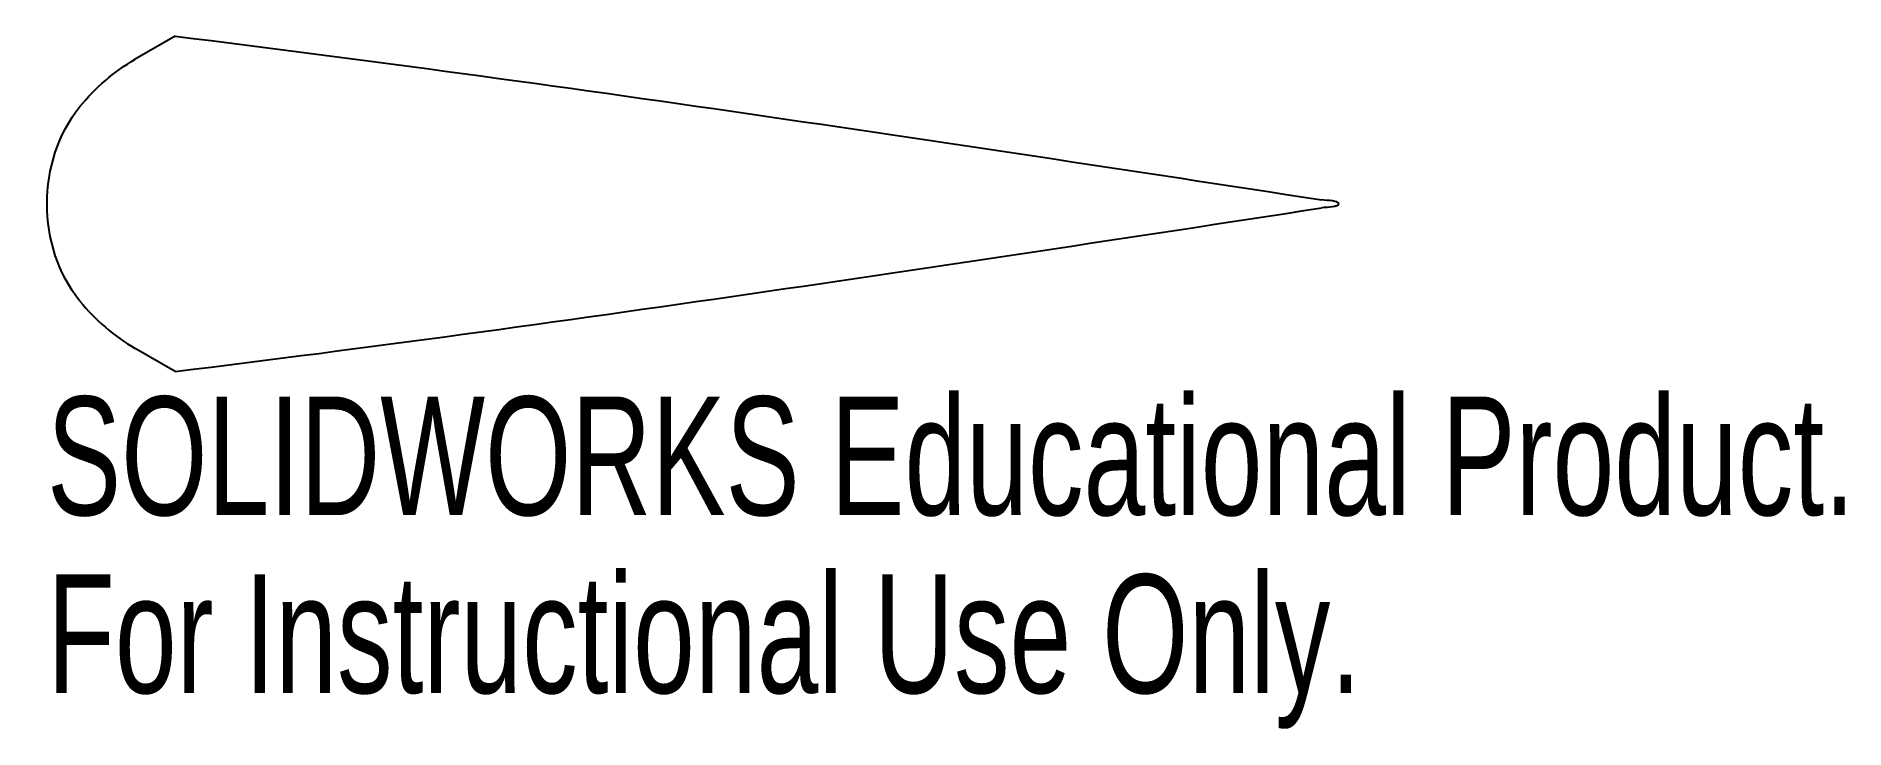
# Model space of a CAD drawing. Header units: millimetres. Extents: x 959.1 to 1032.8, y -21.4 to 6.8.
import ezdxf

# ---------------------------------------------------------------- set-up
doc = ezdxf.new("R2010")
doc.units = ezdxf.units.MM
doc.styles.add('SLDTEXTSTYLE0', font='TXT', dxfattribs={"width": 0.7})

msp = doc.modelspace()

# ---------------------------------------------------------------- linework, layer by layer
at = {"color": 7, "linetype": 'Continuous', "lineweight": 25}
for p, q in [((964.779, 6.834), (963.151, 5.894)), ((964.779, -6.834), (963.151, -5.894))]:
    msp.add_line(p, q, dxfattribs=at)
for points in [[(964.779, 6.834), (980.421, 4.909), (995.995, 2.541), (1011.508, 0.165)], [(960.892, 3.961), (961.514, 4.734), (962.286, 5.394), (963.151, 5.894)], [(960.892, -3.961), (959.11, -1.746), (959.11, 1.746), (960.892, 3.961)], [(1012.196, 0), (1012.196, 0.136), (1011.757, 0.127), (1011.508, 0.165)], [(964.779, -6.834), (980.421, -4.909), (995.995, -2.541), (1011.508, -0.165)], [(1012.196, 0), (1012.196, -0.136), (1011.757, -0.127), (1011.508, -0.165)], [(960.892, -3.961), (961.514, -4.734), (962.286, -5.394), (963.151, -5.894)]]:
    msp.add_open_spline(points, degree=3, dxfattribs=at)

# ---------------------------------------------------------------- texts
at = {"color": 7, "linetype": 'Continuous', "char_height": 4.83362, "attachment_point": 1, "style": 'SLDTEXTSTYLE0'}
for s, insert in [('SOLIDWORKS Educational Product.', (959.555, -7.854)), ('For Instructional Use Only.', (959.555, -15.104))]:
    msp.add_mtext(s, dxfattribs=dict(at, insert=insert))

doc.saveas('drawing.dxf')
